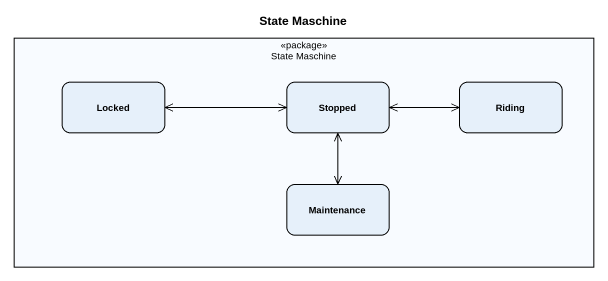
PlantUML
@startuml
title State Maschine
hide empty description
state "State Maschine" as State_Maschine <<package>> {
  state Locked
  state Stopped
  state Riding
  state Maintenance
}
Locked -right-> Stopped
Stopped -left-> Locked
Stopped -right-> Riding
Stopped --> Maintenance
Riding -left-> Stopped
Maintenance -up-> Stopped
@enduml
